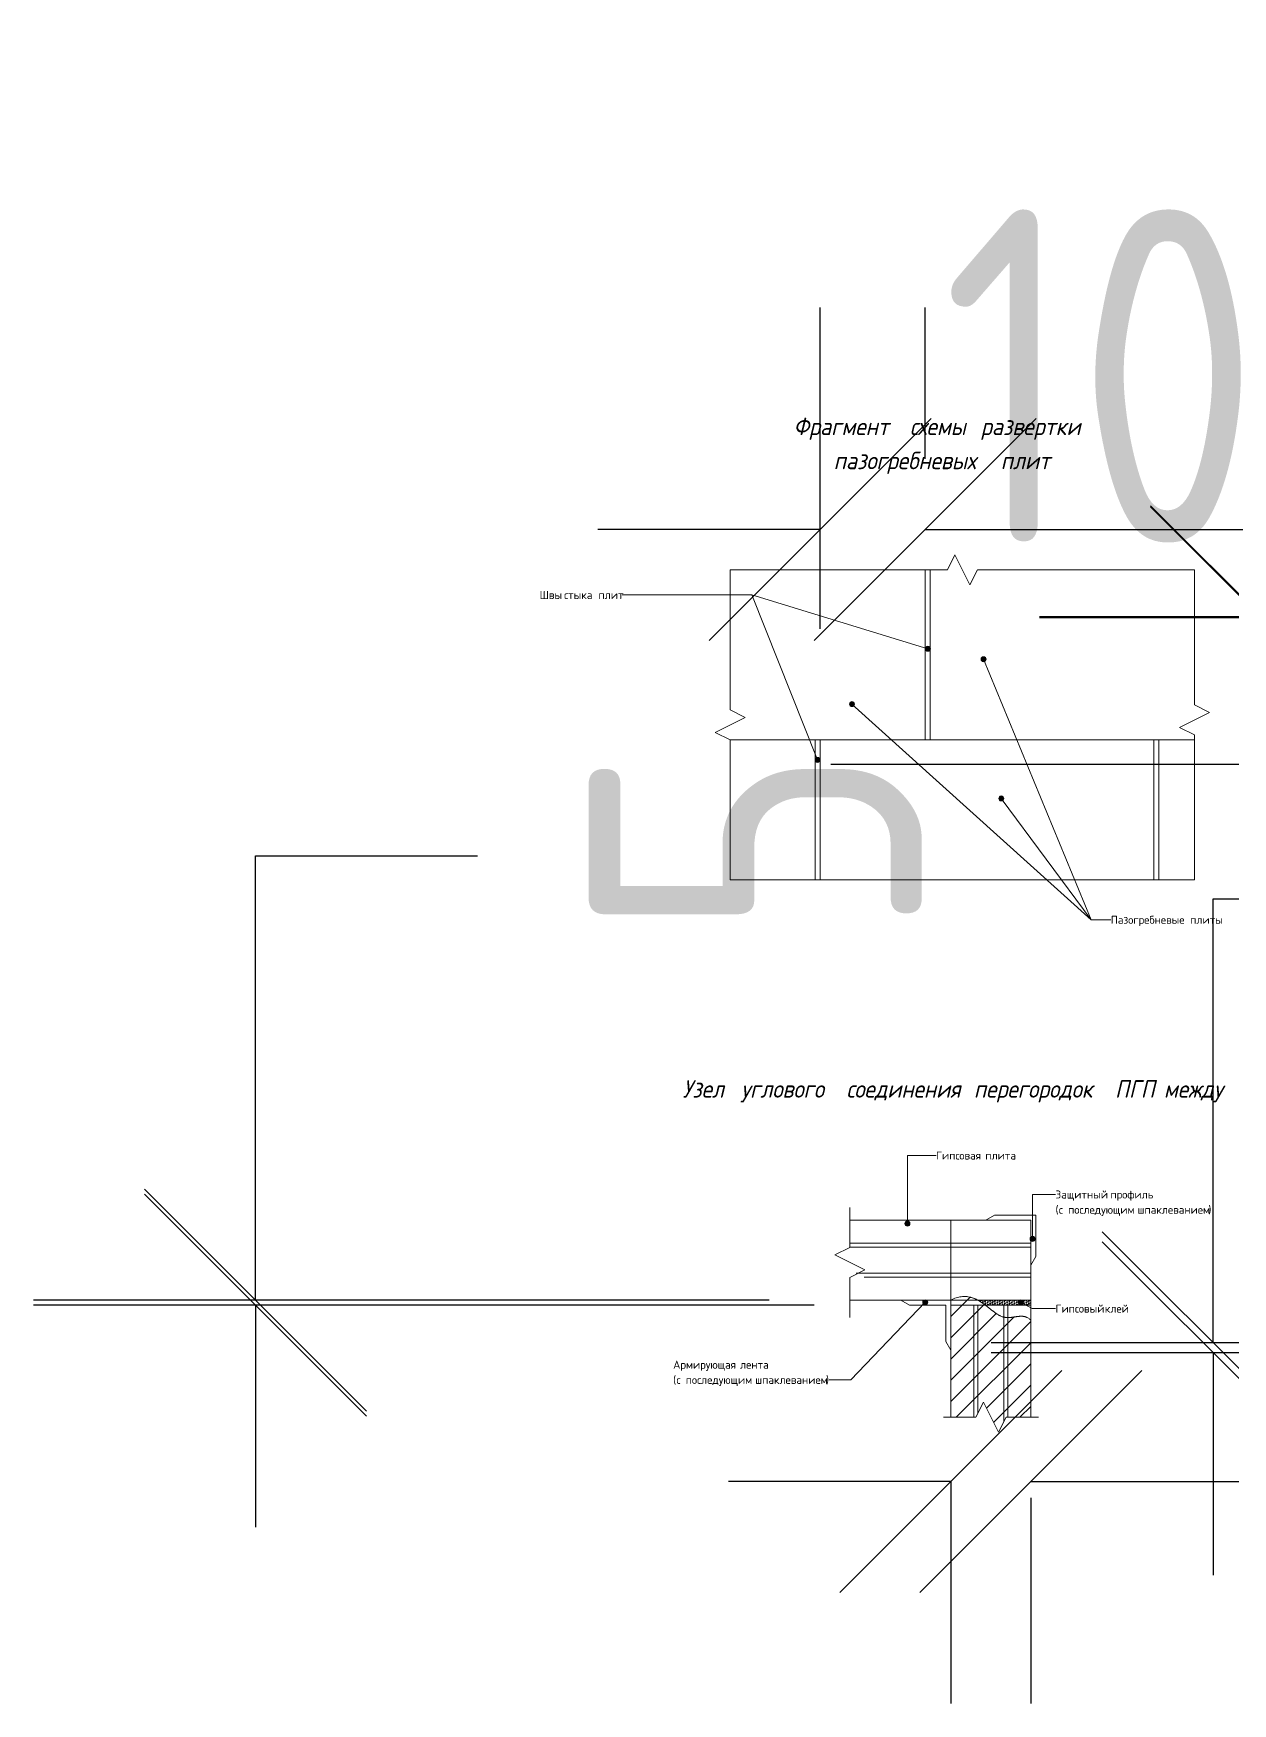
# Model space of a CAD drawing. Header units: millimetres. Extents: x -68946 to 288321, y -402657 to 324925.
# Drawn here: x 275582 to 276781, y 265877 to 267547 of the extents above; entities that cross this region are included whole.
import ezdxf

# ---------------------------------------------------------------- set-up
doc = ezdxf.new("R2010")
doc.units = ezdxf.units.MM
doc.linetypes.add('50_200_ШТРИХ_1Т_ш5_п1_п1_', pattern=[7000, 5000, -1000, 0, -1000])
doc.layers.get('Defpoints').update_dxf_attribs({"color": 250})
for name, color, linetype, lineweight in [('A-____-____-DIMS', 250, 'Continuous', 9), ('A-DETL-____-OTLN', 250, 'Continuous', 5), ('A-DETL-GENF-OTLN', 250, 'Continuous', 5), ('G-____-____-TEXT', 250, 'Continuous', 9)]:
    doc.layers.add(name, color=color, linetype=linetype, lineweight=lineweight)
doc.styles.add('ISOCPEUR_5', font='isocpeur.ttf', dxfattribs={"height": 8})
doc.styles.add('ISOCPEUR_B_I', font='', dxfattribs={"width": 0.9, "height": 17.5})
doc.styles.get("Standard").update_dxf_attribs({"font": 'ГОСТ тип А.ttf'})
doc.styles.get('ISOCPEUR_B_I').set_extended_font_data('ISOCPEUR', italic=True, bold=True)
doc.dimstyles.new('А3', dxfattribs={"dimtxt": 333, "dimasz": 222, "dimexe": 222, "dimexo": 111, "dimgap": 111, "dimtad": 1, "dimtoh": 1, "dimdec": 0, "dimrnd": 0.0015, "dimzin": 0, "dimdsep": 46, "dimtxsty": 'Standard', "dimblk": 'OBLIQUE', "dimcen": 0, "dimclrd": 7, "dimclre": 7, "dimclrt": 7, "dimadec": 0, "dimazin": 0, "dimtfac": 1, "dimtdec": 0, "dimtofl": 0, "dimtmove": 0, "dimatfit": 3, "dimfxl": 1, "dimtolj": 1, "dimtzin": 0, "dimarcsym": 0})

# ---------------------------------------------------------------- blocks, each defined once
blk = doc.blocks.new('DET_L_Линия разрыва - М5-25041696-АР2_Узлы крепления ПГП')
at = {"layer": 'A-DETL-GENF-OTLN', "lineweight": 9}
for p, q in [((0, 0), (40, 0)), ((40, 0), (47.5, -15)), ((47.5, -15), (62.5, 15)), ((62.5, 15), (70, 0)), ((70, 0), (110, 0))]:
    blk.add_line(p, q, dxfattribs=at)
blk = doc.blocks.new('DET_L_Линия разрыва - М5-25041697-АР2_Узлы крепления ПГП')
at = {"layer": 'A-DETL-GENF-OTLN', "lineweight": 9}
for p, q in [((32.5, 0), (0, 0)), ((40, 15), (32.5, 0)), ((55, -15), (40, 15)), ((62.5, 0), (55, -15)), ((95, 0), (62.5, 0))]:
    blk.add_line(p, q, dxfattribs=at)
blk = doc.blocks.new('DET_L_Линия разрыва - М5-37323729-АР2_Узлы крепления ПГП')
at = {"layer": 'A-DETL-GENF-OTLN', "lineweight": 9}
for p, q in [((145, 0), (0, 0)), ((152.5, 15), (145, 0)), ((167.5, -15), (152.5, 15)), ((175, 0), (167.5, -15)), ((310, 0), (175, 0))]:
    blk.add_line(p, q, dxfattribs=at)
blk = doc.blocks.new('DET_L_Линия разрыва - М5-37323732-АР2_Узлы крепления ПГП')
at = {"layer": 'A-DETL-GENF-OTLN', "lineweight": 9}
for p, q in [((217.1, 0), (0, 0)), ((224.6, 15), (217.1, 0)), ((239.6, -15), (224.6, 15)), ((247.1, 0), (239.6, -15)), ((464.2, 0), (247.1, 0))]:
    blk.add_line(p, q, dxfattribs=at)
blk = doc.blocks.new('DET_L_Линия разрыва - М5-37323734-АР2_Узлы крепления ПГП')
at = {"layer": 'A-DETL-GENF-OTLN', "lineweight": 9}
for p, q in [((140, 0), (0, 0)), ((147.5, 15), (140, 0)), ((162.5, -15), (147.5, 15)), ((170, 0), (162.5, -15)), ((310, 0), (170, 0))]:
    blk.add_line(p, q, dxfattribs=at)
blk = doc.blocks.new('_Oblique')
at = {"color": 0, "linetype": 'ByBlock', "lineweight": -2}
blk.add_line((-0.5, -0.5), (0.5, 0.5), dxfattribs=at)
blk = doc.blocks.new('DIMBLOCK451-АР2_Узлы крепления ПГП')
at = {"layer": 'A-____-____-DIMS', "color": 7, "lineweight": -2, "transparency": 16777216}
for p, q in [((276499.1, 266099.2), (276277.1, 266099.2)), ((276499.1, 266099.9), (276499.1, 265877.2)), ((276579.1, 266099.2), (278244.1, 266099.2)), ((276579.1, 266082.8), (276579.1, 265877.2))]:
    blk.add_line(p, q, dxfattribs=at)
at = {"layer": 'Defpoints', "color": 0, "transparency": 16777216}
for p in [(276499.1, 266210.9), (276579.1, 266193.8), (276579.1, 266099.2)]:
    blk.add_point(p, dxfattribs=at)
at = {"layer": 'A-____-____-DIMS', "color": 7, "lineweight": -2, "transparency": 16777216, "xscale": 222, "yscale": 222, "zscale": 222}
blk.add_blockref('_Oblique', (276499.1, 266099.2), dxfattribs=at)
at = {"layer": 'A-____-____-DIMS', "color": 7, "lineweight": -2, "transparency": 16777216, "xscale": 222, "yscale": 222, "zscale": 222, "rotation": 180}
blk.add_blockref('_Oblique', (276579.1, 266099.2), dxfattribs=at)
at = {"layer": 'A-____-____-DIMS', "color": 7, "transparency": 16777216, "insert": (277633.6, 266376.7), "char_height": 333, "width": 0.141, "attachment_point": 5}
blk.add_mtext('\\A1;t=100', dxfattribs=at)
blk = doc.blocks.new('DIMBLOCK452-АР2_Узлы крепления ПГП')
at = {"layer": 'A-____-____-DIMS', "color": 7, "lineweight": -2, "transparency": 16777216}
for p, q in [((275804.1, 266280.6), (275804.1, 266724.6)), ((275804.1, 266724.6), (276026.1, 266724.6)), ((276317.5, 266280.6), (275582.1, 266280.6)), ((276362.5, 266275.6), (275582.1, 266275.6)), ((275804.1, 266275.6), (275804.1, 266053.6))]:
    blk.add_line(p, q, dxfattribs=at)
at = {"layer": 'Defpoints', "color": 0, "transparency": 16777216}
for p in [(275804.1, 266275.6), (276428.5, 266280.6), (276473.5, 266275.6)]:
    blk.add_point(p, dxfattribs=at)
at = {"layer": 'A-____-____-DIMS', "color": 7, "lineweight": -2, "transparency": 16777216, "xscale": 222, "yscale": 222, "zscale": 222}
for p, rotation in [((275804.1, 266280.6), 270), ((275804.1, 266275.6), 90)]:
    blk.add_blockref('_Oblique', p, dxfattribs=dict(at, rotation=rotation))
at = {"layer": 'A-____-____-DIMS', "color": 7, "transparency": 16777216, "insert": (276137.1, 266641.3), "char_height": 333, "width": 0.031, "attachment_point": 1, "rotation": 90, "line_spacing_factor": 1.022761}
blk.add_mtext('\\A1;5', dxfattribs=at)
blk = doc.blocks.new('DIMBLOCK456-АР2_Узлы крепления ПГП')
at = {"layer": 'A-____-____-DIMS', "color": 7, "lineweight": -2, "transparency": 16777216}
for p, q in [((276368.5, 266951.7), (276368.5, 267273)), ((276473.5, 267121.7), (276473.5, 267273)), ((276368.5, 267051), (276146.5, 267051)), ((276473.5, 267051), (278638, 267051))]:
    blk.add_line(p, q, dxfattribs=at)
at = {"layer": 'Defpoints', "color": 0, "transparency": 16777216}
for p in [(276473.5, 267051), (276473.5, 267010.7), (276368.5, 266840.7)]:
    blk.add_point(p, dxfattribs=at)
at = {"layer": 'A-____-____-DIMS', "color": 7, "lineweight": -2, "transparency": 16777216, "xscale": 222, "yscale": 222, "zscale": 222}
blk.add_blockref('_Oblique', (276368.5, 267051), dxfattribs=at)
at = {"layer": 'A-____-____-DIMS', "color": 7, "lineweight": -2, "transparency": 16777216, "xscale": 222, "yscale": 222, "zscale": 222, "rotation": 180}
blk.add_blockref('_Oblique', (276473.5, 267051), dxfattribs=at)
at = {"layer": 'A-____-____-DIMS', "color": 7, "transparency": 16777216, "insert": (277777.8, 267328.5), "char_height": 333, "width": 0.208, "attachment_point": 5}
blk.add_mtext('\\A1;100-300', dxfattribs=at)
blk = doc.blocks.new('DIMBLOCK461-АР2_Узлы крепления ПГП')
at = {"layer": 'A-____-____-DIMS', "color": 7, "lineweight": -2, "transparency": 16777216}
for p, q in [((277378.1, 266816), (276379.1, 266816)), ((277388.1, 266816), (277610.1, 266816)), ((277378.1, 266732.3), (277378.1, 266594)), ((277388.1, 266727.3), (277388.1, 266594))]:
    blk.add_line(p, q, dxfattribs=at)
at = {"layer": 'Defpoints', "color": 0, "transparency": 16777216}
for p in [(277378.1, 266843.3), (277388.1, 266838.3), (277388.1, 266816)]:
    blk.add_point(p, dxfattribs=at)
at = {"layer": 'A-____-____-DIMS', "color": 7, "lineweight": -2, "transparency": 16777216, "xscale": 222, "yscale": 222, "zscale": 222}
blk.add_blockref('_Oblique', (277378.1, 266816), dxfattribs=at)
at = {"layer": 'A-____-____-DIMS', "color": 7, "lineweight": -2, "transparency": 16777216, "xscale": 222, "yscale": 222, "zscale": 222, "rotation": 180}
blk.add_blockref('_Oblique', (277388.1, 266816), dxfattribs=at)
at = {"layer": 'A-____-____-DIMS', "color": 7, "transparency": 16777216, "insert": (276490.1, 267371), "char_height": 333, "width": 0.0528, "attachment_point": 1, "line_spacing_factor": 1.022761}
blk.add_mtext('\\A1;10', dxfattribs=at)
blk = doc.blocks.new('DIMBLOCK468-АР2_Узлы крепления ПГП')
at = {"layer": 'A-____-____-DIMS', "color": 7, "lineweight": -2, "transparency": 16777216}
for p, q in [((276809.7, 266963.8), (276809.7, 267407.8)), ((276809.7, 267407.8), (277031.7, 267407.8)), ((277267.1, 266963.8), (276587.7, 266963.8)), ((277267.1, 266962.7), (276587.7, 266962.7)), ((276809.7, 266962.7), (276809.7, 266740.7))]:
    blk.add_line(p, q, dxfattribs=at)
at = {"layer": 'Defpoints', "color": 0, "transparency": 16777216}
for p in [(276809.7, 266963.8), (277378.1, 266963.8), (277378.1, 266962.7)]:
    blk.add_point(p, dxfattribs=at)
at = {"layer": 'A-____-____-DIMS', "color": 7, "lineweight": -2, "transparency": 16777216, "xscale": 222, "yscale": 222, "zscale": 222}
for p, rotation in [((276809.7, 266963.8), 270), ((276809.7, 266962.7), 90)]:
    blk.add_blockref('_Oblique', p, dxfattribs=dict(at, rotation=rotation))
at = {"layer": 'A-____-____-DIMS', "color": 7, "transparency": 16777216, "insert": (277142.7, 267357.8), "char_height": 333, "width": 0.0218, "attachment_point": 1, "rotation": 90, "line_spacing_factor": 1.022761}
blk.add_mtext('\\A1;1', dxfattribs=at)
blk = doc.blocks.new('DIMBLOCK471-АР2_Узлы крепления ПГП')
at = {"layer": 'A-____-____-DIMS', "color": 7, "lineweight": -2, "transparency": 16777216}
for p, q in [((276761.6, 266237.7), (276761.6, 266681.7)), ((276761.6, 266681.7), (276983.6, 266681.7)), ((277192.2, 266237.7), (276539.6, 266237.7)), ((277220.1, 266227.7), (276539.6, 266227.7)), ((276761.6, 266227.7), (276761.6, 266005.7))]:
    blk.add_line(p, q, dxfattribs=at)
at = {"layer": 'Defpoints', "color": 0, "transparency": 16777216}
for p in [(277303.2, 266237.7), (276761.6, 266227.7), (277331.1, 266227.7)]:
    blk.add_point(p, dxfattribs=at)
at = {"layer": 'A-____-____-DIMS', "color": 7, "lineweight": -2, "transparency": 16777216, "xscale": 222, "yscale": 222, "zscale": 222}
for p, rotation in [((276761.6, 266237.7), 270), ((276761.6, 266227.7), 90)]:
    blk.add_blockref('_Oblique', p, dxfattribs=dict(at, rotation=rotation))
at = {"layer": 'A-____-____-DIMS', "color": 7, "transparency": 16777216, "insert": (277094.6, 266515.2), "char_height": 333, "width": 0.0528, "attachment_point": 1, "rotation": 90, "line_spacing_factor": 1.022761}
blk.add_mtext('\\A1;10', dxfattribs=at)

msp = doc.modelspace()

# ---------------------------------------------------------------- hatches: boundary and pattern name
at = {"layer": 'A-DETL-GENF-OTLN', "lineweight": 9}
h = msp.add_hatch(dxfattribs=at)
h.set_pattern_fill('FP_38', color=170, style=0, pattern_type=2)
h.set_pattern_definition([(45, (274436.486, 263183.188), (-10.6066, 10.6066), [])])
h.paths.add_polyline_path([(276546.8553, 266148.4808), (276554.3553, 266163.4808), (276579.1306, 266163.4808), (276579.1056, 266260.5825), (276576.7655, 266262.4819), (276574.3347, 266263.6702), (276571.8407, 266264.2651), (276569.2858, 266264.4048), (276566.6723, 266264.2274), (276558.5039, 266263.1747), (276555.6796, 266263.1109), (276552.8084, 266263.4208), (276549.8927, 266264.2426), (276546.9316, 266265.6802), (276543.906, 266267.6468), (276540.7906, 266269.9898), (276534.1892, 266275.1952), (276529.9497, 266278.1905), (276526.813, 266280.0777), (276525.9346, 266280.5622), (276522.9811, 266282.0127), (276518.7955, 266283.4108), (276514.343, 266284.1173), (276509.5982, 266283.9798), (276504.5358, 266282.8456), (276499.1306, 266280.5622), (276499.1306, 266163.4808), (276524.3553, 266163.4808), (276531.8553, 266178.4808), (276543.906, 266154.3794)])
at = {"layer": 'A-DETL-GENF-OTLN'}
h = msp.add_hatch(dxfattribs=at)
h.set_pattern_fill('FP_36', color=130, style=0, pattern_type=2)
h.set_pattern_definition([(0, (274436.4856, 263183.1883), (2.419, 1.397), [1.613, -3.226]), (120, (274436.4856, 263183.1883), (-2.4193375, 1.39641545), [1.613, -3.226]), (60, (274436.4856, 263183.1883), (-0.0003375, 2.79341545), [0, -3.226, 1.613, 0])])
h.paths.add_polyline_path([(276540.7906, 266275.5622), (276579.1306, 266275.5622), (276579.1306, 266280.5622), (276525.9896, 266280.5622), (276530.4097, 266277.9038), (276533.778, 266275.5622), (276537.5601, 266275.5622)])
at = {"layer": 'G-____-____-TEXT'}
h = msp.add_hatch(color=110, dxfattribs=at)
edge = h.paths.add_edge_path()
edge.add_arc((276476.3508, 266931.752), 2.5, 0, 360)
h = msp.add_hatch(color=110, dxfattribs=at)
edge = h.paths.add_edge_path()
edge.add_arc((276531.9819, 266921.3109), 2.5, 0, 360)
h = msp.add_hatch(color=110, dxfattribs=at)
edge = h.paths.add_edge_path()
edge.add_arc((276400.3887, 266876.5073), 2.5, 0, 360)
h = msp.add_hatch(color=110, dxfattribs=at)
edge = h.paths.add_edge_path()
edge.add_arc((276365.947, 266820.696), 2.5, 0, 360)
h = msp.add_hatch(color=110, dxfattribs=at)
edge = h.paths.add_edge_path()
edge.add_arc((276549.6568, 266782.0965), 2.5, 0, 360)
h = msp.add_hatch(color=110, dxfattribs=at)
edge = h.paths.add_edge_path()
edge.add_arc((276455.7667, 266357.0262), 2.5, 0, 360)
h = msp.add_hatch(color=110, dxfattribs=at)
edge = h.paths.add_edge_path()
edge.add_arc((276580.9165, 266341.7492), 2.5, 0, 360)
h = msp.add_hatch(color=110, dxfattribs=at)
edge = h.paths.add_edge_path()
edge.add_arc((276473.6559, 266278.3643), 2.5, 0, 360)
h = msp.add_hatch(color=110, dxfattribs=at)
edge = h.paths.add_edge_path()
edge.add_arc((276569.0043, 266278.3643), 2.5, 0, 360)

# ---------------------------------------------------------------- linework, layer by layer
at = {"layer": 'A-DETL-____-OTLN', "lineweight": 9}
for p, q in [((276473.5373, 266840.6857), (276473.5373, 267010.6857)), ((276478.5373, 267010.2034), (276478.5373, 266840.6857)), ((276363.5373, 266840.6857), (276278.5936, 266840.6857)), ((276363.5373, 266700.6857), (276363.5373, 266840.6857)), ((276702.0373, 266840.6857), (276363.5373, 266840.6857)), ((276368.5373, 266840.6857), (276368.5373, 266700.6857)), ((276702.0373, 266700.6857), (276702.0373, 266840.6857)), ((276742.8261, 266840.6857), (276702.0373, 266840.6857)), ((276702.0373, 266840.6857), (276742.8261, 266840.6857)), ((276707.0373, 266840.6857), (276707.0373, 266700.6857)), ((276278.5936, 266700.6857), (276363.5373, 266700.6857)), ((276363.5373, 266700.6857), (276742.8261, 266700.6857)), ((276398.2462, 266360.5622), (276534.1306, 266360.5622)), ((276499.1306, 266280.5622), (276499.1306, 266360.5622)), ((276542.7909, 266365.5622), (276534.1306, 266360.5622)), ((276534.1306, 266360.5622), (276579.1306, 266360.5622)), ((276584.1306, 266365.5622), (276542.7909, 266365.5622)), ((276579.1306, 266360.5622), (276579.1306, 266315.5622)), ((276579.1306, 266280.5622), (276579.1306, 266360.5622)), ((276584.1306, 266324.2224), (276584.1306, 266365.5622)), ((276398.8344, 266337.5622), (276579.1306, 266337.5622)), ((276398.2462, 266333.5622), (276579.1306, 266333.5622)), ((276579.1306, 266315.5622), (276584.1306, 266324.2224)), ((276404.6955, 266307.5622), (276579.1306, 266307.5622)), ((276412.6955, 266303.5622), (276579.1306, 266303.5622)), ((276499.1306, 266280.5622), (276398.2462, 266280.5622)), ((276499.1306, 266280.5622), (276449.1306, 266280.5622)), ((276449.1306, 266280.5622), (276457.7909, 266275.5622)), ((276457.7909, 266275.5622), (276494.1306, 266275.5622)), ((276494.1306, 266275.5622), (276494.1306, 266239.2224)), ((276499.1306, 266280.5622), (276525.9896, 266280.5622)), ((276499.1306, 266230.5622), (276499.1306, 266280.5622)), ((276522.1306, 266275.5622), (276522.1306, 266163.4808)), ((276579.1306, 266280.5622), (276525.9896, 266280.5622)), ((276526.1306, 266275.5622), (276526.1306, 266167.0315)), ((276533.6889, 266275.5622), (276579.1306, 266275.5622)), ((276552.1306, 266275.5622), (276552.1306, 266159.0315)), ((276556.1306, 266275.5622), (276556.1306, 266163.4808)), ((276579.1306, 266275.5622), (276579.1306, 266280.5622)), ((276579.1306, 266275.5622), (276579.1306, 266163.4808)), ((276579.1306, 266163.4808), (276579.1306, 266260.5622)), ((276494.1306, 266239.2224), (276499.1306, 266230.5622)), ((276499.1306, 266230.5622), (276499.1306, 266163.4808)), ((276499.1306, 266230.5622), (276499.1306, 266163.4808))]:
    msp.add_line(p, q, dxfattribs=at)
at = {"layer": 'A-DETL-____-OTLN', "linetype": '50_200_ШТРИХ_1Т_ш5_п1_п1_', "lineweight": 9}
msp.add_line((276533.6889, 266275.5622), (276499.1306, 266275.5622), dxfattribs=at)
at = {"layer": 'A-DETL-____-OTLN', "lineweight": 9}
msp.add_arc((276501.6066, 266234.5877), 52.0402, 51.9396611, 62.0603389, dxfattribs=at)
for points, knots in [([(276525.9599, 266280.5998), (276525.636, 266280.771), (276524.984, 266281.1069), (276523.9918, 266281.5818), (276522.9836, 266282.0183), (276521.9603, 266282.4212), (276520.9227, 266282.795), (276519.8692, 266283.1306), (276518.4412, 266283.5131), (276516.9806, 266283.8148), (276515.4861, 266284.0259), (276514.346, 266284.1261), (276513.1876, 266284.1735), (276511.6201, 266284.174), (276509.6113, 266284.0208), (276507.122, 266283.591), (276503.6934, 266282.6645), (276500.9895, 266281.5148), (276499.1306, 266280.5622)], [0.7604166667, 0.7604166667, 0.7604166667, 0.7604166667, 0.7708333333, 0.78125, 0.7916666667, 0.8020833333, 0.8125, 0.8229166667, 0.8333333333, 0.8541666667, 0.8645833333, 0.875, 0.8854166667, 0.8958333333, 0.9166666667, 0.9375, 0.9583333333, 1, 1, 1, 1]), ([(276579.1306, 266260.5622), (276578.3532, 266261.324), (276577.1707, 266262.2899), (276575.7621, 266263.0758), (276574.949, 266263.4373), (276574.3354, 266263.6764), (276573.7177, 266263.8782), (276573.0961, 266264.0386), (276572.4706, 266264.1663), (276571.8413, 266264.2698), (276571.2083, 266264.3449), (276570.5713, 266264.3872), (276569.9307, 266264.4055), (276569.3938, 266264.4072), (276568.9624, 266264.4002), (276568.5298, 266264.3837), (276567.9868, 266264.3498), (276567.3316, 266264.2929), (276566.6729, 266264.2293), (276566.0107, 266264.1545), (276565.3449, 266264.0642), (276564.6757, 266263.967), (276564.0032, 266263.8716), (276563.3273, 266263.7737), (276562.6479, 266263.6689), (276561.9653, 266263.5658), (276561.2795, 266263.4732), (276560.5905, 266263.3867), (276559.8983, 266263.3019), (276559.2028, 266263.2276), (276558.5044, 266263.1723), (276557.8029, 266263.1317), (276557.0982, 266263.1015), (276556.3906, 266263.0904), (276555.68, 266263.107), (276554.9666, 266263.1469), (276554.2502, 266263.2058), (276553.5309, 266263.2925), (276552.8088, 266263.4152), (276552.0841, 266263.5711), (276551.1142, 266263.8166), (276549.8942, 266264.2131), (276548.6666, 266264.757), (276547.6783, 266265.2643), (276546.6834, 266265.8105), (276545.6818, 266266.4313), (276544.6713, 266267.1132), (276543.9069, 266267.6428), (276543.1369, 266268.1961), (276542.3621, 266268.7776), (276541.581, 266269.378), (276540.7918, 266269.9875), (276539.9954, 266270.6111), (276539.1926, 266271.2534), (276538.3819, 266271.9049), (276537.5616, 266272.5561), (276536.7325, 266273.2118), (276535.8954, 266273.8767), (276535.0487, 266274.5413), (276534.3151, 266275.1013), (276533.8631, 266275.441), (276533.6992, 266275.5637)], [0, 0, 0, 0, 0.0416666667, 0.0625, 0.0729166667, 0.0833333333, 0.09375, 0.1041666667, 0.1145833333, 0.125, 0.1354166667, 0.1458333333, 0.15625, 0.1666666667, 0.171875, 0.1770833333, 0.1875, 0.1979166667, 0.2083333333, 0.21875, 0.2291666667, 0.2395833333, 0.25, 0.2604166667, 0.2708333333, 0.28125, 0.2916666667, 0.3020833333, 0.3125, 0.3229166667, 0.3333333333, 0.34375, 0.3541666667, 0.3645833333, 0.375, 0.3854166667, 0.3958333333, 0.40625, 0.4166666667, 0.4270833333, 0.4375, 0.4583333333, 0.4791666667, 0.4895833333, 0.5, 0.5208333333, 0.53125, 0.5416666667, 0.5520833333, 0.5625, 0.5729166667, 0.5833333333, 0.59375, 0.6041666667, 0.6145833333, 0.625, 0.6354166667, 0.6458333333, 0.65625, 0.6666666667, 0.6725614444, 0.6725614444, 0.6725614444, 0.6725614444])]:
    msp.add_open_spline(points, degree=3, knots=knots, dxfattribs=at)
at = {"layer": 'G-____-____-TEXT', "color": 110}
for p, q in [((276300.1921, 266985.5403), (276170.8178, 266985.5403)), ((276476.3508, 266931.752), (276300.1921, 266985.5403)), ((276365.947, 266820.696), (276300.1921, 266985.5403)), ((276531.9819, 266921.3109), (276639.406, 266660.7527)), ((276400.3887, 266876.5073), (276639.406, 266660.7613)), ((276549.6568, 266782.0965), (276639.406, 266660.7527)), ((276639.406, 266660.7527), (276659.0504, 266660.7613)), ((276639.406, 266660.7527), (276659.0504, 266660.7613)), ((276639.406, 266660.7613), (276659.0504, 266660.7613)), ((276455.7667, 266425.1018), (276484.4055, 266425.1018)), ((276455.7667, 266357.0262), (276455.7667, 266425.1018)), ((276580.9165, 266386.1321), (276603.8617, 266386.1321)), ((276580.9165, 266341.7492), (276580.9165, 266386.1321)), ((276473.6559, 266278.3643), (276399.4051, 266200.7836)), ((276569.0043, 266278.3643), (276580.3677, 266272.0505)), ((276580.3677, 266272.0505), (276603.8617, 266272.0505)), ((276399.4051, 266200.7836), (276377.745, 266200.7836))]:
    msp.add_line(p, q, dxfattribs=at)
for centre in [(276476.3508, 266931.752), (276531.9819, 266921.3109), (276400.3887, 266876.5073), (276365.947, 266820.696), (276549.6568, 266782.0965), (276455.7667, 266357.0262), (276580.9165, 266341.7492), (276473.6559, 266278.3643), (276569.0043, 266278.3643)]:
    msp.add_circle(centre, 2.5, dxfattribs=at)

# ---------------------------------------------------------------- block references
at = {"layer": 'A-DETL-GENF-OTLN', "lineweight": 9}
for name, p, rotation in [('DET_L_Линия разрыва - М5-37323732-АР2_Узлы крепления ПГП', (276742.8261, 267010.6857), 180), ('DET_L_Линия разрыва - М5-37323734-АР2_Узлы крепления ПГП', (276278.5936, 267010.6857), 269.9999999999999), ('DET_L_Линия разрыва - М5-37323729-АР2_Узлы крепления ПГП', (276742.8261, 266700.6857), 89.99999999999991), ('DET_L_Линия разрыва - М5-25041696-АР2_Узлы крепления ПГП', (276398.2462, 266263.2868), 90.0000000000004)]:
    msp.add_blockref(name, p, dxfattribs=dict(at, rotation=rotation))
msp.add_blockref('DET_L_Линия разрыва - М5-25041697-АР2_Узлы крепления ПГП', (276491.8553, 266163.4808), dxfattribs=at)

# ---------------------------------------------------------------- texts
at = {"layer": 'G-____-____-TEXT', "color": 7, "attachment_point": 1}
for s, insert, char_height, width, style in [('Фрагмент', (276341.9139, 267162.8134), 17.5, 128.791097, 'ISOCPEUR_B_I'), ('схемы', (276458.2975, 267162.8134), 17.5, 73.594912, 'ISOCPEUR_B_I'), ('развертки', (276529.1397, 267162.8134), 17.5, 134.563247, 'ISOCPEUR_B_I'), ('пазогребневых', (276382.0975, 267128.7483), 17.5, 190.120191, 'ISOCPEUR_B_I'), ('плит', (276549.0827, 267128.7483), 17.5, 61.689853, 'ISOCPEUR_B_I'), ('Швы', (276088.1355, 266989.5403), 8, 24.050625, 'ISOCPEUR_5'), ('стыка', (276112.6095, 266989.5403), 8, 36.075937, 'ISOCPEUR_5'), ('плит', (276147.0053, 266989.5403), 8, 28.86075, 'ISOCPEUR_5'), ('Пазогребневые', (276659.0504, 266664.7613), 8, 90.590687, 'ISOCPEUR_5'), ('плиты', (276738.4254, 266664.7613), 8, 36.476781, 'ISOCPEUR_5'), ('Узел', (276231.1546, 266500.4516), 17.5, 58.443019, 'ISOCPEUR_B_I'), ('углового', (276289.4952, 266500.4516), 17.5, 115.443, 'ISOCPEUR_B_I'), ('соединения', (276394.8655, 266500.4516), 17.5, 142.139194, 'ISOCPEUR_B_I'), ('перегородок', (276522.2624, 266500.4516), 17.5, 158.734125, 'ISOCPEUR_B_I'), ('ПГП', (276663.3514, 266500.4516), 17.5, 46.898719, 'ISOCPEUR_B_I'), ('между', (276712.1671, 266500.4516), 17.5, 77.924025, 'ISOCPEUR_B_I'), ('Гипсовая', (276484.4055, 266429.1018), 8, 54.113906, 'ISOCPEUR_5'), ('плита', (276533.6841, 266429.1018), 8, 36.476781, 'ISOCPEUR_5'), ('Защитный', (276603.8617, 266390.1321), 8, 60.92825, 'ISOCPEUR_5'), ('профиль', (276658.7628, 266390.1321), 8, 49.303781, 'ISOCPEUR_5'), ('\\fISOCPEUR|b0|i0|c204|p34|;(', (276603.8617, 266374.9185), 8, 4.008437, 'ISOCPEUR_5'), ('\\fISOCPEUR|b0|i0|c204|p34|;с', (276607.169, 266374.9185), 8, 5.611812, 'ISOCPEUR_5'), ('последующим', (276616.4294, 266374.9185), 8, 78.565375, 'ISOCPEUR_5'), ('шпаклеванием', (276685.8826, 266374.9185), 8, 85.780562, 'ISOCPEUR_5'), ('\\fISOCPEUR|b0|i0|c204|p34|;)', (276756.6586, 266374.9185), 8, 4.008437, 'ISOCPEUR_5'), ('Гипсовый', (276603.8617, 266276.0505), 8, 54.113906, 'ISOCPEUR_5'), ('клей', (276653.1404, 266276.0505), 8, 27.257375, 'ISOCPEUR_5'), ('Армирующая', (276221.6408, 266219.9971), 8, 75.358625, 'ISOCPEUR_5'), ('\\fISOCPEUR|b0|i0|c204|p34|;(', (276221.6408, 266204.7836), 8, 4.008437, 'ISOCPEUR_5'), ('лента', (276288.4481, 266219.9971), 8, 36.476781, 'ISOCPEUR_5'), ('\\fISOCPEUR|b0|i0|c204|p34|;)', (276374.4377, 266204.7836), 8, 4.008437, 'ISOCPEUR_5'), ('\\fISOCPEUR|b0|i0|c204|p34|;с', (276224.9481, 266204.7836), 8, 5.611812, 'ISOCPEUR_5'), ('последующим', (276234.2085, 266204.7836), 8, 78.565375, 'ISOCPEUR_5'), ('шпаклеванием', (276303.6616, 266204.7836), 8, 85.780562, 'ISOCPEUR_5')]:
    msp.add_mtext(s, dxfattribs=dict(at, insert=insert, char_height=char_height, width=width, style=style))

# ---------------------------------------------------------------- dimensions: what is measured, and where the dimension line sits
at = {"layer": 'A-____-____-DIMS'}
for base, p1, p2, text, picture, middle in [((276473.5373, 267050.9682), (276368.5373, 266840.6857), (276473.5373, 267010.6857), '100-300', 'DIMBLOCK456-АР2_Узлы крепления ПГП', (277777.7873, 267328.4682)), ((276579.1306, 266099.1618), (276499.1306, 266210.9153), (276579.1306, 266193.787), 't=100', 'DIMBLOCK451-АР2_Узлы крепления ПГП', (277633.6306, 266376.6618))]:
    dim = msp.add_linear_dim(base=base, p1=p1, p2=p2, text=text, dimstyle='А3', dxfattribs=at)
    dim.commit()
    dim.dimension.update_dxf_attribs({"geometry": picture, "text_midpoint": middle})
for base, p1, p2, picture, middle in [((276809.7025, 266963.7516), (277378.1112, 266962.7201), (277378.1112, 266963.7516), 'DIMBLOCK468-АР2_Узлы крепления ПГП', (277364.7025, 267407.7516)), ((275804.1287, 266275.5622), (276428.4717, 266280.5622), (276473.4706, 266275.5622), 'DIMBLOCK452-АР2_Узлы крепления ПГП', (276359.1287, 266724.5622)), ((276761.6043, 266227.6667), (277303.2186, 266237.6667), (277331.1056, 266227.6667), 'DIMBLOCK471-АР2_Узлы крепления ПГП', (277316.6043, 266681.6667))]:
    dim = msp.add_linear_dim(base=base, p1=p1, p2=p2, angle=90, dimstyle='А3', dxfattribs=at)
    dim.commit()
    dim.dimension.update_dxf_attribs({"geometry": picture, "text_midpoint": middle, "dimtype": 160, "text_rotation": 90})
dim = msp.add_linear_dim(base=(277388.1112, 266815.9603), p1=(277378.1112, 266843.2771), p2=(277388.1112, 266838.2771), dimstyle='А3', dxfattribs=at)
dim.commit()
dim.dimension.update_dxf_attribs({"geometry": 'DIMBLOCK461-АР2_Узлы крепления ПГП', "text_midpoint": (276656.6112, 266815.9603), "dimtype": 160})

doc.saveas('drawing.dxf')
